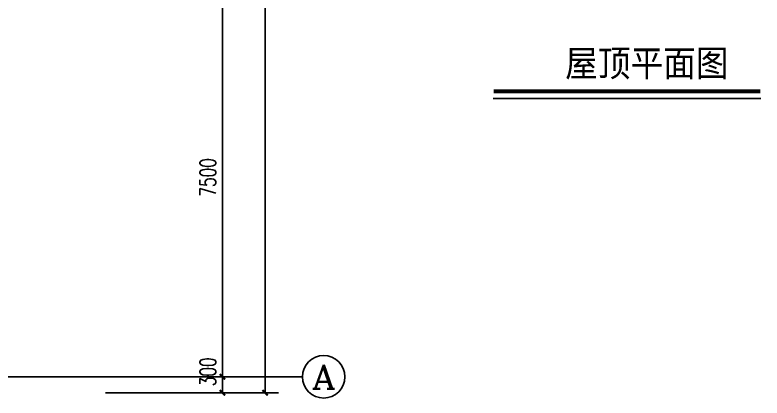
# Model space of a CAD drawing. Extents: x 4267484 to 4395158, y -674551 to -235742.
# Drawn here: x 4362634 to 4376667, y -478361 to -471157 of the extents above; entities that cross this region are included whole.
import ezdxf
from ezdxf.enums import TextEntityAlignment as Align

# ---------------------------------------------------------------- set-up
doc = ezdxf.new("R2010")
doc.units = 0
doc.header["$LTSCALE"] = 1000
doc.header["$MEASUREMENT"] = 0
doc.linetypes.add('DOTE', pattern=[2.42, 2, -0.2, 0.02, -0.2])
doc.layers.get('0').update_dxf_attribs({"linetype": 'CONTINUOUS'})
doc.layers.get('Defpoints').update_dxf_attribs({"linetype": 'CONTINUOUS'})
for name, color, linetype in [('AXIS', 3, 'CONTINUOUS'), ('AXIS_TEXT', 7, 'CONTINUOUS'), ('DOTE', 252, 'CONTINUOUS'), ('图名', 15, 'CONTINUOUS')]:
    doc.layers.add(name, color=color, linetype=linetype)
doc.styles.add('_TCH_AXIS', font='COMPLEX', dxfattribs={"bigfont": 'GBCBIG'})
doc.styles.add('_TCH_DIM_T3', font='SIMPLEX', dxfattribs={"width": 0.705882, "bigfont": 'GBCBIG'})
doc.styles.add('COMPLEX', font='COMPLEX')
doc.styles.add('宋体', font='', dxfattribs={"width": 0.7})
doc.styles.get('宋体').set_extended_font_data('SimSun')
doc.dimstyles.new('_TCH_ARCH&&100', dxfattribs={"dimtxt": 297.5, "dimasz": 100, "dimexe": 250, "dimexo": 300, "dimgap": 126.25, "dimtad": 1, "dimdec": 0, "dimzin": 0, "dimdsep": 46, "dimtxsty": '_TCH_DIM_T3', "dimblk": 'ARCHTICK', "dimcen": 0.09, "dimclrt": 7, "dimazin": 2, "dimtfac": 1, "dimtdec": 0, "dimtix": 1, "dimtmove": 2, "dimatfit": 3, "dimfxl": 0, "dimtolj": 1, "dimtzin": 0, "dimarcsym": 0})

# ---------------------------------------------------------------- blocks, each defined once
blk = doc.blocks.new('_ArchTick')
at = {"color": 0, "linetype": 'ByBlock', "const_width": 0.4}
blk.add_lwpolyline([(-0.5, -0.5), (0.5, 0.5)], dxfattribs=at)
blk = doc.blocks.new('*D317')
at = {"layer": 'AXIS', "color": 0, "lineweight": -2}
for p, q in [((4364333, -477961), (4366783, -477961)), ((4366533, -478261), (4366533, -477961)), ((4364333, -478261), (4366783, -478261))]:
    blk.add_line(p, q, dxfattribs=at)
at = {"layer": 'Defpoints', "color": 0}
for p in [(4364033, -477961), (4366533, -477961), (4364033, -478261)]:
    blk.add_point(p, dxfattribs=at)
at = {"layer": 'AXIS', "color": 0, "lineweight": -2, "xscale": 100, "yscale": 100, "zscale": 100}
for p, rotation in [((4366533, -477961), 90), ((4366533, -478261), 270)]:
    blk.add_blockref('_ArchTick', p, dxfattribs=dict(at, rotation=rotation))
at = {"layer": 'AXIS', "color": 7, "insert": (4366258, -477867), "char_height": 297.5, "attachment_point": 5, "rotation": 90, "style": '_TCH_DIM_T3'}
blk.add_mtext('\\A1;300', dxfattribs=at)
blk = doc.blocks.new('*D318')
at = {"layer": 'AXIS', "color": 0, "lineweight": -2}
for p, q in [((4364333, -470461), (4366783, -470461)), ((4366533, -477961), (4366533, -470461)), ((4364333, -477961), (4366783, -477961))]:
    blk.add_line(p, q, dxfattribs=at)
at = {"layer": 'Defpoints', "color": 0}
for p in [(4364033, -470461), (4366533, -470461), (4364033, -477961)]:
    blk.add_point(p, dxfattribs=at)
at = {"layer": 'AXIS', "color": 0, "lineweight": -2, "xscale": 100, "yscale": 100, "zscale": 100}
for p, rotation in [((4366533, -470461), 90), ((4366533, -477961), 270)]:
    blk.add_blockref('_ArchTick', p, dxfattribs=dict(at, rotation=rotation))
at = {"layer": 'AXIS', "color": 7, "insert": (4366258, -474211), "char_height": 297.5, "attachment_point": 5, "rotation": 90, "style": '_TCH_DIM_T3'}
blk.add_mtext('\\A1;7500', dxfattribs=at)
blk = doc.blocks.new('*D325')
at = {"layer": 'AXIS', "color": 0, "lineweight": -2}
for p, q in [((4364333, -432661), (4367583, -432661)), ((4367333, -478261), (4367333, -432661)), ((4364333, -478261), (4367583, -478261))]:
    blk.add_line(p, q, dxfattribs=at)
at = {"layer": 'Defpoints', "color": 0}
for p in [(4364033, -432661), (4367333, -432661), (4364033, -478261)]:
    blk.add_point(p, dxfattribs=at)
at = {"layer": 'AXIS', "color": 0, "lineweight": -2, "xscale": 100, "yscale": 100, "zscale": 100}
for p, rotation in [((4367333, -432661), 90), ((4367333, -478261), 270)]:
    blk.add_blockref('_ArchTick', p, dxfattribs=dict(at, rotation=rotation))
at = {"layer": 'AXIS', "color": 7, "insert": (4367058, -455461), "char_height": 297.5, "attachment_point": 5, "rotation": 90, "style": '_TCH_DIM_T3'}
blk.add_mtext('\\A1;45600', dxfattribs=at)
blk = doc.blocks.new('_AXISO')
blk.add_circle((0, 0), 0.5)
at = {"layer": 'AXIS_TEXT', "style": 'COMPLEX', "width": 1.041667}
blk.add_attdef('A', text='', height=0.56, dxfattribs=at).set_placement((-0.25, -0.28), (0.25, -0.28), align=Align.FIT)

msp = doc.modelspace()

# ---------------------------------------------------------------- linework, layer by layer
at = {"layer": 'AXIS', "color": 0}
msp.add_line((4364033.3, -477960.8), (4368033.3, -477960.8), dxfattribs=at)
at = {"layer": 'DOTE', "linetype": 'DOTE'}
msp.add_line((4364033.3, -477960.8), (4312033.3, -477960.8), dxfattribs=at)
at = {"layer": '图名'}
msp.add_line((4371617.5, -472726.5), (4376642.3, -472726.5), dxfattribs=at)
at = {"layer": '图名', "const_width": 70, "elevation": 23999.8}
msp.add_lwpolyline([(4371627.3, -472593.4), (4376632.5, -472593.4)], dxfattribs=at)

# ---------------------------------------------------------------- block references
at = {"layer": 'AXIS', "color": 0}
ref = msp.add_blockref('_AXISO', (4368433.3, -477960.8), dxfattribs=dict(at, xscale=800, yscale=800, zscale=800))
ref.add_attrib('A', 'A', dxfattribs={"layer": 'AXIS_TEXT', "color": 0, "height": 452.5, "style": '_TCH_AXIS', "width": 1.166667}).set_placement((4368207, -478187), (4368659.6, -478187), align=Align.FIT)

# ---------------------------------------------------------------- texts
at = {"layer": '图名', "style": '宋体', "width": 0.9}
msp.add_text('屋顶平面图', height=500, dxfattribs=at).set_placement((4372968.9, -472314.7))

# ---------------------------------------------------------------- dimensions: what is measured, and where the dimension line sits
at = {"layer": 'AXIS', "color": 0}
for p1, p2, distance, picture, middle in [((4364033.3, -478260.8), (4364033.3, -432660.8), -3300, '*D325', (4367058.3, -455460.8)), ((4364033.3, -477960.8), (4364033.3, -470460.8), -2500, '*D318', (4366258.3, -474210.8))]:
    dim = msp.add_aligned_dim(p1=p1, p2=p2, distance=distance, dimstyle='_TCH_ARCH&&100', dxfattribs=at)
    dim.commit()
    dim.dimension.update_dxf_attribs({"geometry": picture, "text_midpoint": middle})
dim = msp.add_linear_dim(base=(4366533.3, -477960.8), p1=(4364033.3, -478260.8), p2=(4364033.3, -477960.8), angle=90, dimstyle='_TCH_ARCH&&100', dxfattribs=at)
dim.commit()
dim.dimension.update_dxf_attribs({"geometry": '*D317', "text_midpoint": (4366258.3, -477867.1), "dimtype": 129})

doc.saveas('drawing.dxf')
